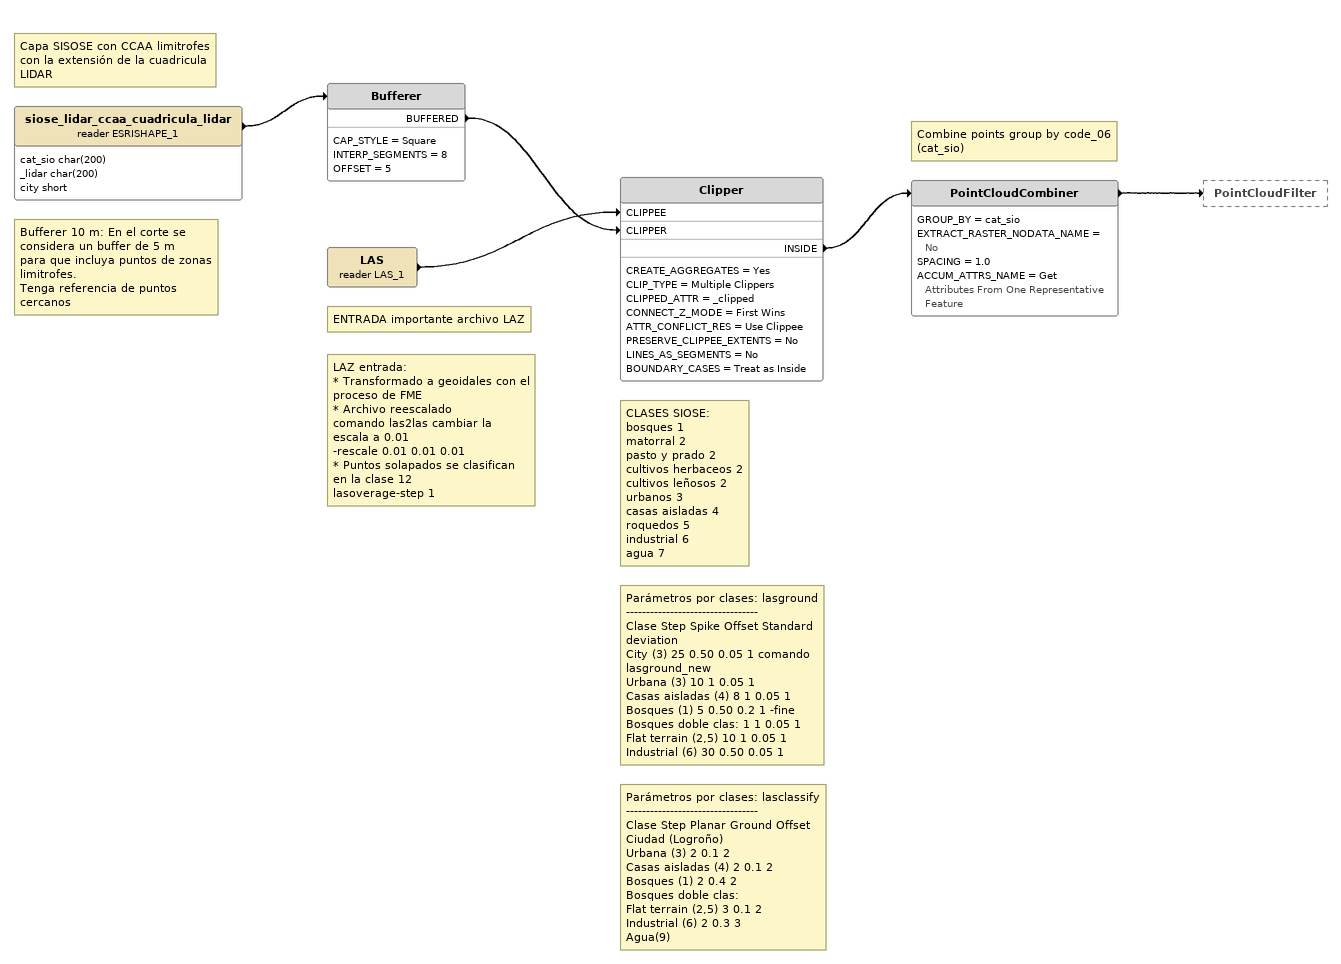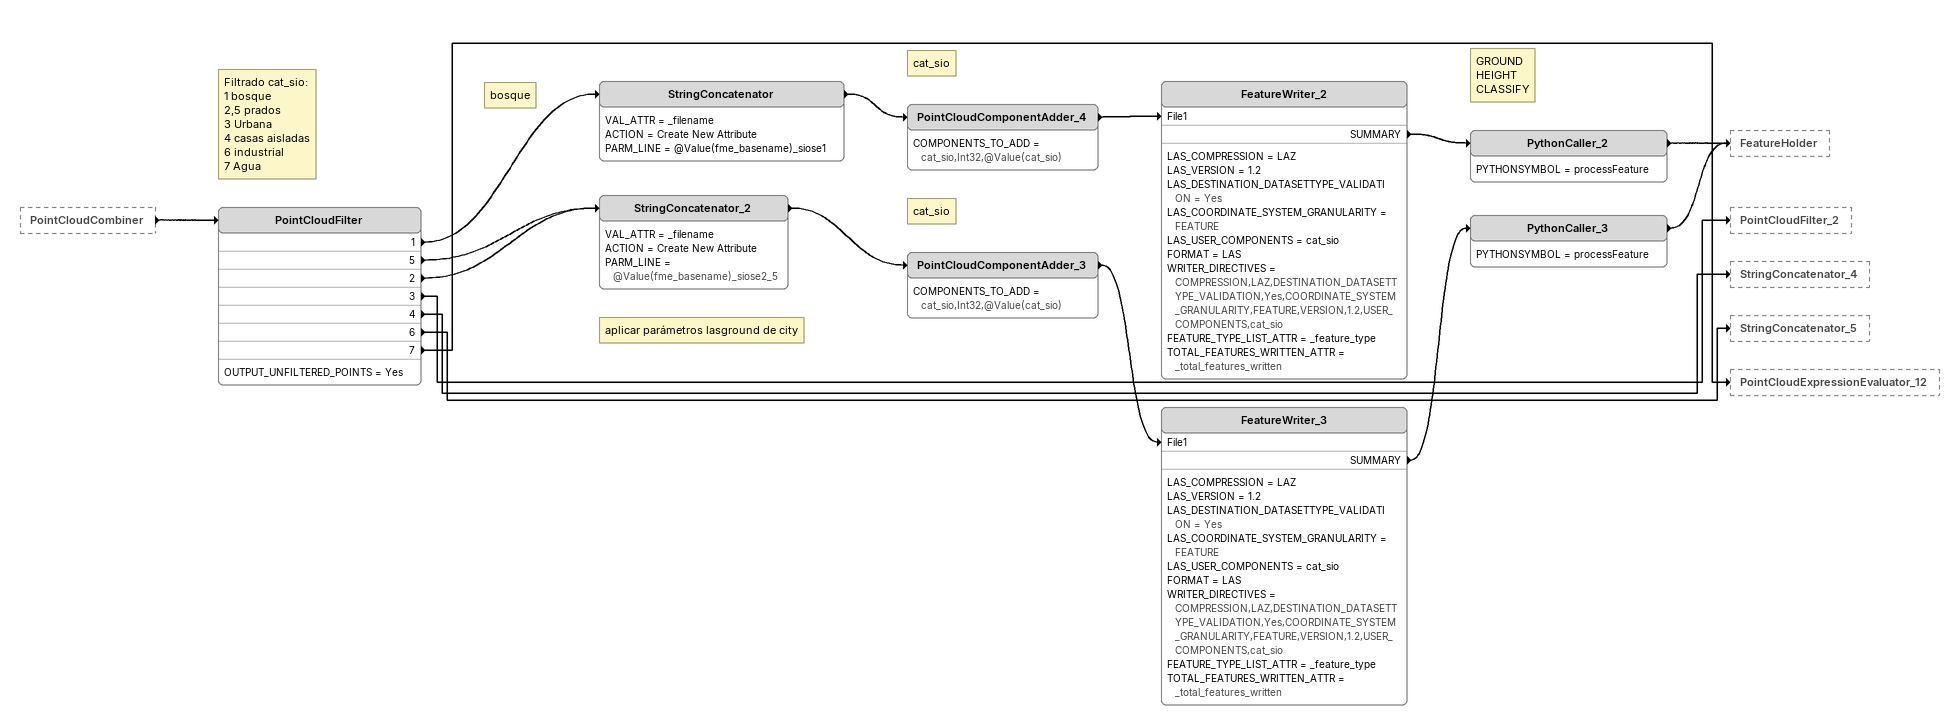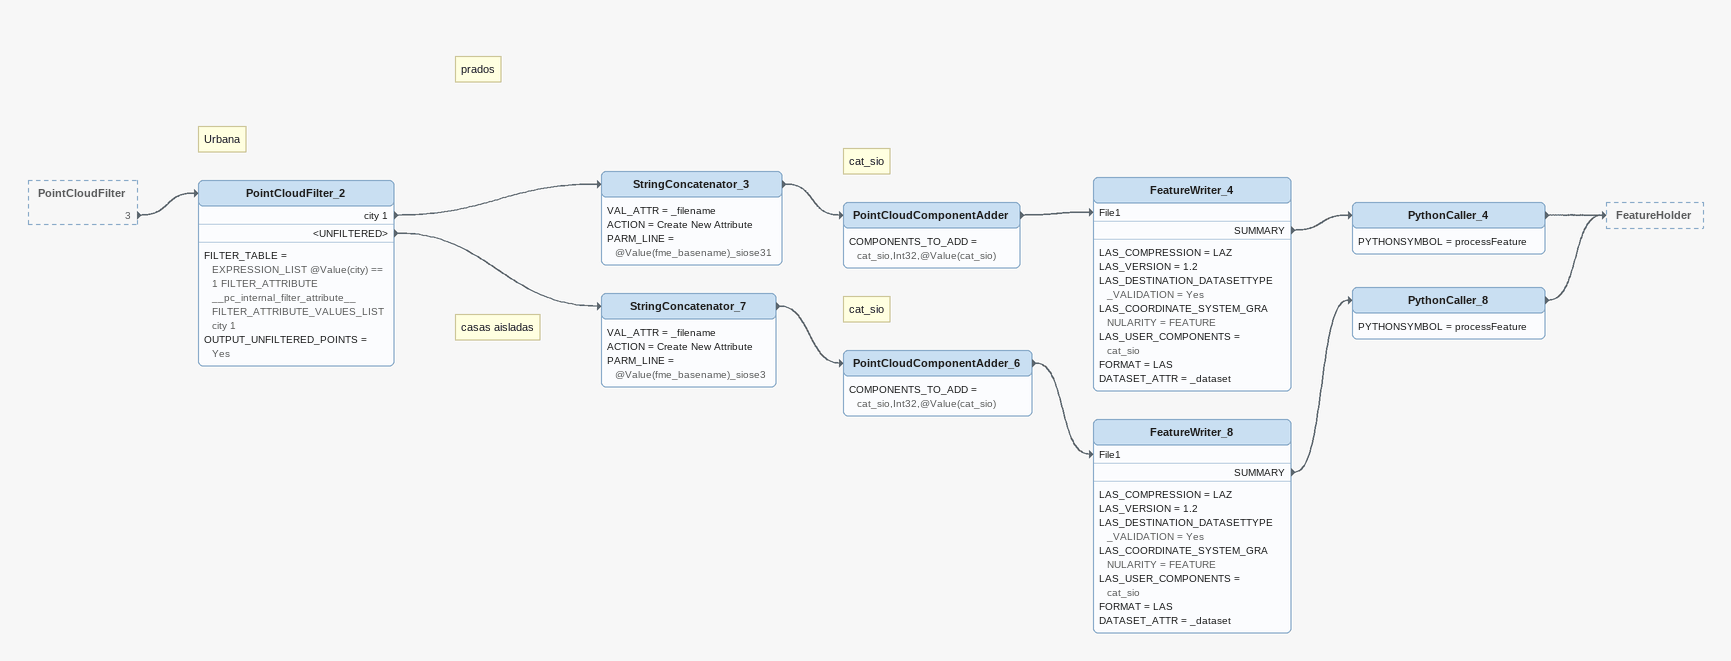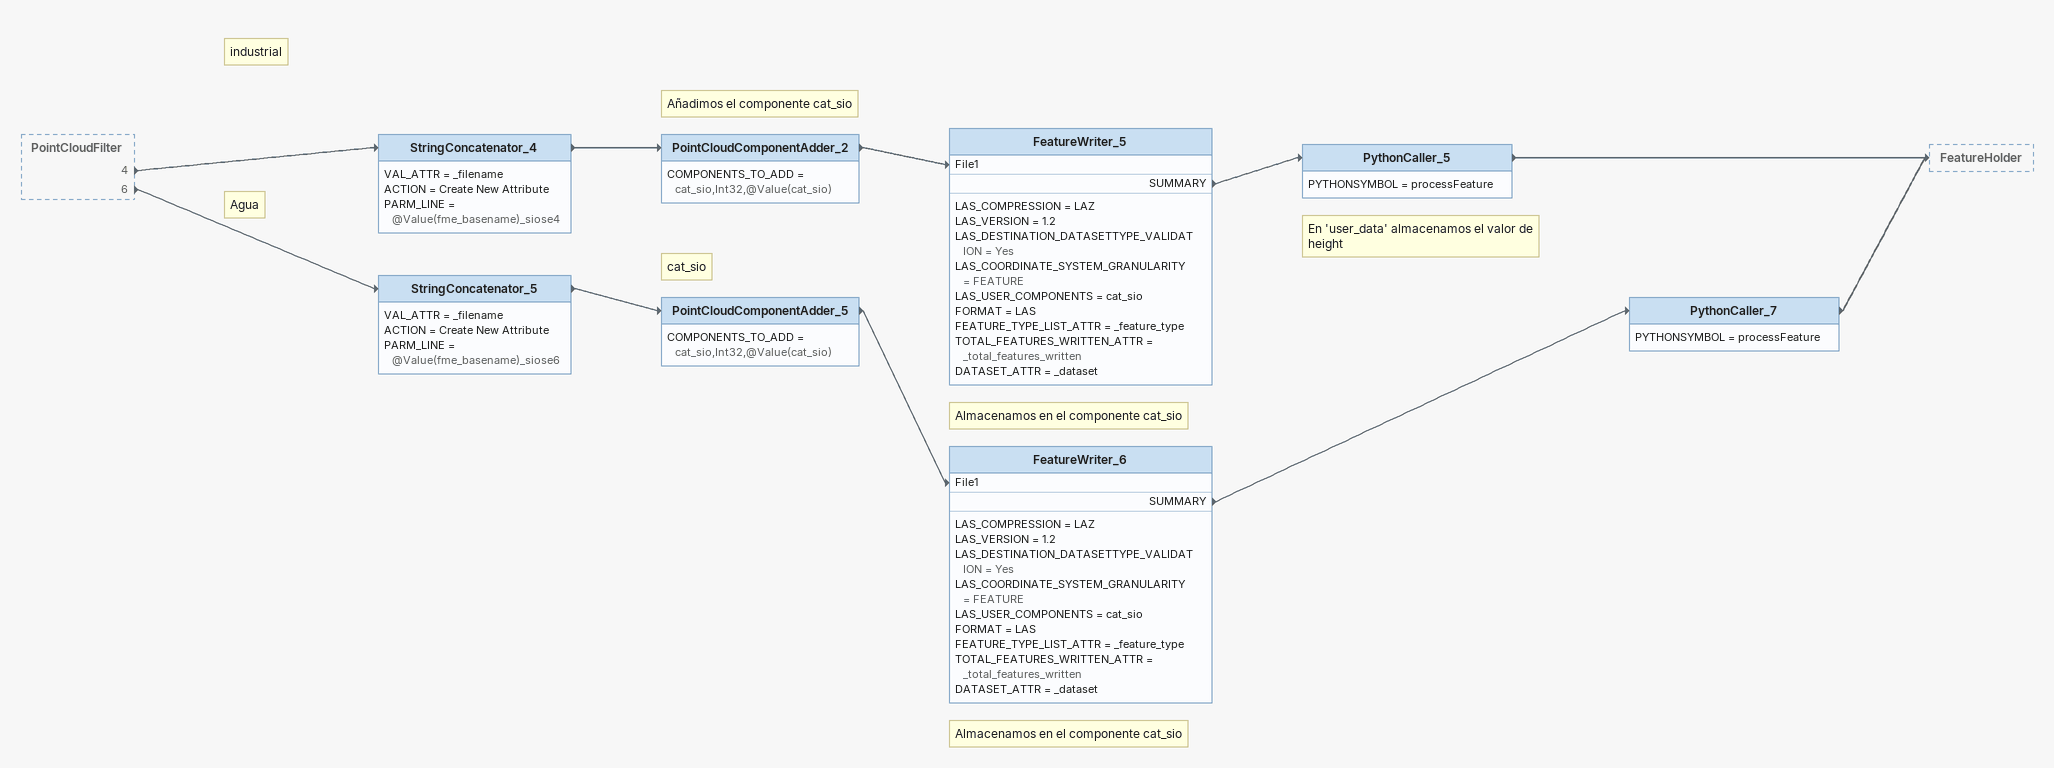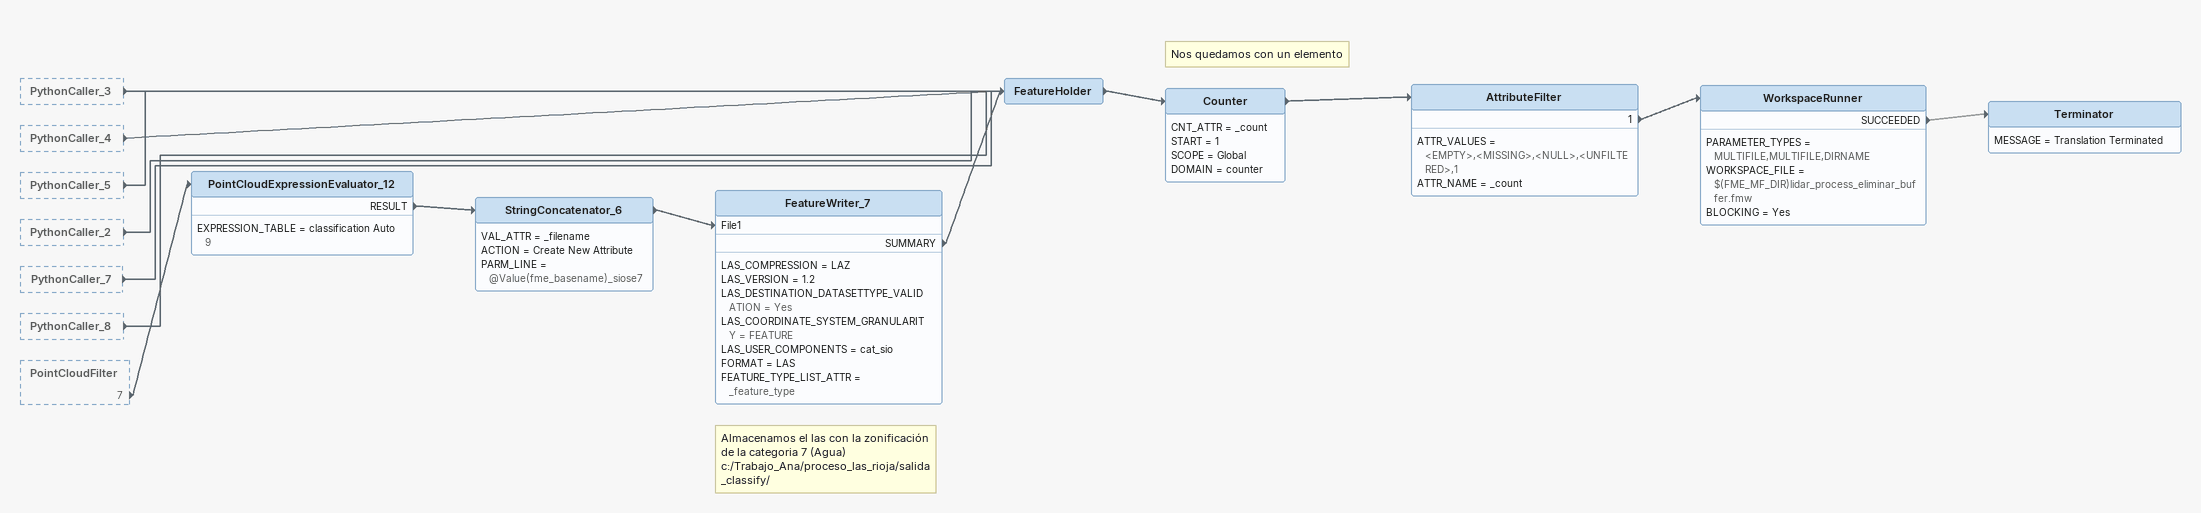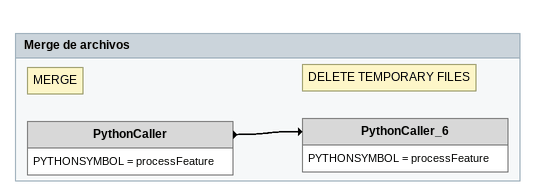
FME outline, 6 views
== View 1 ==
Note: Capa SISOSE con CCAA limitrofes / con la extensión de la cuadricula LIDAR
siose_lidar_ccaa_cuadricula_lidar (reader ESRISHAPE_1)
    attributes: cat_sio char(200), _lidar char(200), city short
    -> Bufferer
Note: Bufferer 10 m: En el corte se considera un buffer de 5 m / para que incluya puntos de zonas limitrofes. / Tenga referencia de puntos cercanos
Bufferer
    CAP_STYLE = Square
    INTERP_SEGMENTS = 8
    OFFSET = 5
    BUFFERED -> Clipper [CLIPPER]
Note: ENTRADA importante archivo LAZ
Note: LAZ entrada: / * Transformado a geoidales con el proceso de FME / * Archivo reescalado / comando las2las cambiar la escala a 0.01 / -rescale 0.01 0.01 0.01 / * Puntos solapados se clasifican en la clase 12 / lasoverage-step 1
Note: Parámetros por clases: lasground / --------------------------------- / Clase Step Spike Offset Standard deviation / City (3) 25 0.50 0.05 1 comando lasground_new / Urbana (3) 10 1 0.05 1 / Casas aisladas (4) 8 1 0.05 1 / Bosques (1) 5 0.50 0.2 1 -fine / Bosques doble clas: 1 1 0.05 1 / Flat terrain (2,5) 10 1 0.05 1 / Industrial (6) 30 0.50 0.05 1
Note: Parámetros por clases: lasclassify / --------------------------------- / Clase Step Planar Ground Offset / Ciudad (Logroño) / Urbana (3) 2 0.1 2 / Casas aisladas (4) 2 0.1 2 / Bosques (1) 2 0.4 2 / Bosques doble clas: / Flat terrain (2,5) 3 0.1 2 / Industrial (6) 2 0.3 3 / Agua(9)
LAS (reader LAS_1)
    -> Clipper [CLIPPEE]
Note: CLASES SIOSE: / bosques 1 / matorral 2 / pasto y prado 2 / cultivos herbaceos 2 / cultivos leñosos 2 / urbanos 3 / casas aisladas 4 / roquedos 5 / industrial 6 / agua 7
Clipper
    CREATE_AGGREGATES = Yes
    CLIP_TYPE = Multiple Clippers
    CLIPPED_ATTR = _clipped
    CONNECT_Z_MODE = First Wins
    ATTR_CONFLICT_RES = Use Clippee
    PRESERVE_CLIPPEE_EXTENTS = No
    LINES_AS_SEGMENTS = No
    BOUNDARY_CASES = Treat as Inside
    INSIDE -> PointCloudCombiner
Note: Combine points group by code_06 (cat_sio)
PointCloudCombiner
    GROUP_BY = cat_sio
    EXTRACT_RASTER_NODATA_NAME = No
    SPACING = 1.0
    ACCUM_ATTRS_NAME = Get Attributes From One Representative Feature
    -> PointCloudFilter

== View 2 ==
PointCloudCombiner [outside]
    -> PointCloudFilter
Note: Filtrado cat_sio: / 1 bosque / 2,5 prados / 3 Urbana / 4 casas aisladas / 6 industrial / 7 Agua
PointCloudFilter
    OUTPUT_UNFILTERED_POINTS = Yes
    1 -> StringConcatenator
    5 -> StringConcatenator_2
    2 -> StringConcatenator_2
    3 -> PointCloudFilter_2
    4 -> StringConcatenator_4
    6 -> StringConcatenator_5
    7 -> PointCloudExpressionEvaluator_12
Note: bosque
StringConcatenator
    VAL_ATTR = _filename
    ACTION = Create New Attribute
    PARM_LINE = @Value(fme_basename)_siose1
    -> PointCloudComponentAdder_4
Note: cat_sio
PointCloudComponentAdder_4
    COMPONENTS_TO_ADD = cat_sio,Int32,@Value(cat_sio)
    -> FeatureWriter_2 [File1]
FeatureWriter_2
    LAS_COMPRESSION = LAZ
    LAS_VERSION = 1.2
    LAS_DESTINATION_DATASETTYPE_VALIDATION = Yes
    LAS_COORDINATE_SYSTEM_GRANULARITY = FEATURE
    LAS_USER_COMPONENTS = cat_sio
    FORMAT = LAS
    WRITER_DIRECTIVES = COMPRESSION,LAZ,DESTINATION_DATASETTYPE_VALIDATION,Yes,COORDINATE_SYSTEM_GRANULARITY,FEATURE,VERSION,1.2,USER_COMPONENTS,cat_sio
    FEATURE_TYPE_LIST_ATTR = _feature_type
    TOTAL_FEATURES_WRITTEN_ATTR = _total_features_written
    SUMMARY -> PythonCaller_2
Note: GROUND / HEIGHT / CLASSIFY
PythonCaller_2
    PYTHONSYMBOL = processFeature
    -> FeatureHolder
Note: aplicar parámetros lasground de city
StringConcatenator_2
    VAL_ATTR = _filename
    ACTION = Create New Attribute
    PARM_LINE = @Value(fme_basename)_siose2_5
    -> PointCloudComponentAdder_3
Note: cat_sio
PointCloudComponentAdder_3
    COMPONENTS_TO_ADD = cat_sio,Int32,@Value(cat_sio)
    -> FeatureWriter_3 [File1]
FeatureWriter_3
    LAS_COMPRESSION = LAZ
    LAS_VERSION = 1.2
    LAS_DESTINATION_DATASETTYPE_VALIDATION = Yes
    LAS_COORDINATE_SYSTEM_GRANULARITY = FEATURE
    LAS_USER_COMPONENTS = cat_sio
    FORMAT = LAS
    WRITER_DIRECTIVES = COMPRESSION,LAZ,DESTINATION_DATASETTYPE_VALIDATION,Yes,COORDINATE_SYSTEM_GRANULARITY,FEATURE,VERSION,1.2,USER_COMPONENTS,cat_sio
    FEATURE_TYPE_LIST_ATTR = _feature_type
    TOTAL_FEATURES_WRITTEN_ATTR = _total_features_written
    SUMMARY -> PythonCaller_3
PythonCaller_3
    PYTHONSYMBOL = processFeature
    -> FeatureHolder

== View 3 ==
PointCloudFilter [outside]
    3 -> PointCloudFilter_2
Note: Urbana
Note: prados
PointCloudFilter_2
    FILTER_TABLE = EXPRESSION_LIST @Value(city) ==  1 FILTER_ATTRIBUTE __pc_internal_filter_attribute__ FILTER_ATTRIBUTE_VALUES_LIST city 1
    OUTPUT_UNFILTERED_POINTS = Yes
    city 1 -> StringConcatenator_3
    <UNFILTERED> -> StringConcatenator_7
StringConcatenator_3
    VAL_ATTR = _filename
    ACTION = Create New Attribute
    PARM_LINE = @Value(fme_basename)_siose31
    -> PointCloudComponentAdder
Note: cat_sio
PointCloudComponentAdder
    COMPONENTS_TO_ADD = cat_sio,Int32,@Value(cat_sio)
    -> FeatureWriter_4 [File1]
FeatureWriter_4
    LAS_COMPRESSION = LAZ
    LAS_VERSION = 1.2
    LAS_DESTINATION_DATASETTYPE_VALIDATION = Yes
    LAS_COORDINATE_SYSTEM_GRANULARITY = FEATURE
    LAS_USER_COMPONENTS = cat_sio
    FORMAT = LAS
    DATASET_ATTR = _dataset
    SUMMARY -> PythonCaller_4
PythonCaller_4
    PYTHONSYMBOL = processFeature
    -> FeatureHolder
Note: casas aisladas
StringConcatenator_7
    VAL_ATTR = _filename
    ACTION = Create New Attribute
    PARM_LINE = @Value(fme_basename)_siose3
    -> PointCloudComponentAdder_6
Note: cat_sio
PointCloudComponentAdder_6
    COMPONENTS_TO_ADD = cat_sio,Int32,@Value(cat_sio)
    -> FeatureWriter_8 [File1]
FeatureWriter_8
    LAS_COMPRESSION = LAZ
    LAS_VERSION = 1.2
    LAS_DESTINATION_DATASETTYPE_VALIDATION = Yes
    LAS_COORDINATE_SYSTEM_GRANULARITY = FEATURE
    LAS_USER_COMPONENTS = cat_sio
    FORMAT = LAS
    DATASET_ATTR = _dataset
    SUMMARY -> PythonCaller_8
PythonCaller_8
    PYTHONSYMBOL = processFeature
    -> FeatureHolder

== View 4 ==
PointCloudFilter [outside]
    4 -> StringConcatenator_4
    6 -> StringConcatenator_5
Note: Agua
Note: industrial
StringConcatenator_4
    VAL_ATTR = _filename
    ACTION = Create New Attribute
    PARM_LINE = @Value(fme_basename)_siose4
    -> PointCloudComponentAdder_2
Note: Añadimos el componente cat_sio
PointCloudComponentAdder_2
    COMPONENTS_TO_ADD = cat_sio,Int32,@Value(cat_sio)
    -> FeatureWriter_5 [File1]
Note: Almacenamos en el componente cat_sio
FeatureWriter_5
    LAS_COMPRESSION = LAZ
    LAS_VERSION = 1.2
    LAS_DESTINATION_DATASETTYPE_VALIDATION = Yes
    LAS_COORDINATE_SYSTEM_GRANULARITY = FEATURE
    LAS_USER_COMPONENTS = cat_sio
    FORMAT = LAS
    FEATURE_TYPE_LIST_ATTR = _feature_type
    TOTAL_FEATURES_WRITTEN_ATTR = _total_features_written
    DATASET_ATTR = _dataset
    SUMMARY -> PythonCaller_5
Note: En 'user_data' almacenamos el valor de height
PythonCaller_5
    PYTHONSYMBOL = processFeature
    -> FeatureHolder
StringConcatenator_5
    VAL_ATTR = _filename
    ACTION = Create New Attribute
    PARM_LINE = @Value(fme_basename)_siose6
    -> PointCloudComponentAdder_5
Note: cat_sio
PointCloudComponentAdder_5
    COMPONENTS_TO_ADD = cat_sio,Int32,@Value(cat_sio)
    -> FeatureWriter_6 [File1]
Note: Almacenamos en el componente cat_sio
FeatureWriter_6
    LAS_COMPRESSION = LAZ
    LAS_VERSION = 1.2
    LAS_DESTINATION_DATASETTYPE_VALIDATION = Yes
    LAS_COORDINATE_SYSTEM_GRANULARITY = FEATURE
    LAS_USER_COMPONENTS = cat_sio
    FORMAT = LAS
    FEATURE_TYPE_LIST_ATTR = _feature_type
    TOTAL_FEATURES_WRITTEN_ATTR = _total_features_written
    DATASET_ATTR = _dataset
    SUMMARY -> PythonCaller_7
PythonCaller_7
    PYTHONSYMBOL = processFeature
    -> FeatureHolder

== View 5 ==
PythonCaller_3 [outside]
    -> FeatureHolder
PythonCaller_4 [outside]
    -> FeatureHolder
PythonCaller_5 [outside]
    -> FeatureHolder
PythonCaller_2 [outside]
    -> FeatureHolder
PythonCaller_7 [outside]
    -> FeatureHolder
PythonCaller_8 [outside]
    -> FeatureHolder
PointCloudFilter [outside]
    7 -> PointCloudExpressionEvaluator_12
PointCloudExpressionEvaluator_12
    EXPRESSION_TABLE = classification Auto 9
    RESULT -> StringConcatenator_6
StringConcatenator_6
    VAL_ATTR = _filename
    ACTION = Create New Attribute
    PARM_LINE = @Value(fme_basename)_siose7
    -> FeatureWriter_7 [File1]
Note: Almacenamos el las con la zonificación de la categoria 7 (Agua) / c:/Trabajo_Ana/proceso_las_rioja/salida_classify/
FeatureWriter_7
    LAS_COMPRESSION = LAZ
    LAS_VERSION = 1.2
    LAS_DESTINATION_DATASETTYPE_VALIDATION = Yes
    LAS_COORDINATE_SYSTEM_GRANULARITY = FEATURE
    LAS_USER_COMPONENTS = cat_sio
    FORMAT = LAS
    FEATURE_TYPE_LIST_ATTR = _feature_type
    SUMMARY -> FeatureHolder
FeatureHolder
    -> Counter
Note: Nos quedamos con un elemento
Counter
    CNT_ATTR = _count
    START = 1
    SCOPE = Global
    DOMAIN = counter
    -> AttributeFilter
AttributeFilter
    ATTR_VALUES = <EMPTY>,<MISSING>,<NULL>,<UNFILTERED>,1
    ATTR_NAME = _count
    1 -> WorkspaceRunner
WorkspaceRunner
    PARAMETER_TYPES = MULTIFILE,MULTIFILE,DIRNAME
    WORKSPACE_FILE = $(FME_MF_DIR)lidar_process_eliminar_buffer.fmw
    BLOCKING = Yes
    SUCCEEDED -> Terminator [off]
Terminator
    MESSAGE = Translation Terminated

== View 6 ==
Bookmark: Merge de archivos
Note: MERGE
PythonCaller
    PYTHONSYMBOL = processFeature
    -> PythonCaller_6
Note: DELETE TEMPORARY FILES
PythonCaller_6
    PYTHONSYMBOL = processFeature
